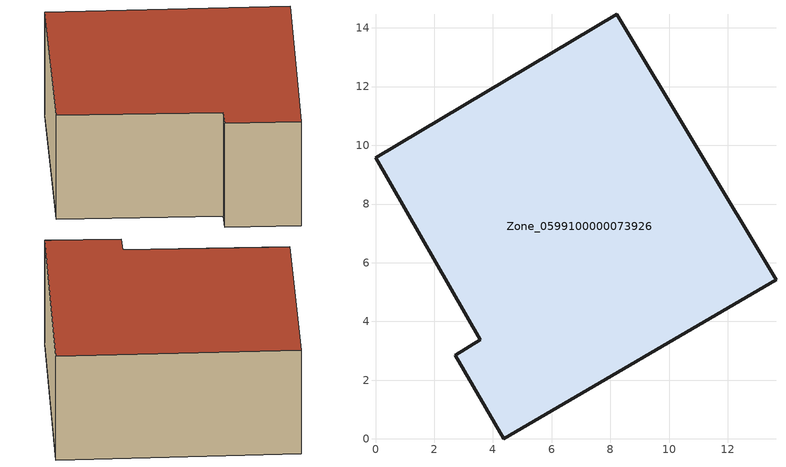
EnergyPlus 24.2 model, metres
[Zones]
Zone_0599100000073926
 floor ground (C_G): 2.72,2.85 3.57,3.37 0,9.58 8.21,14.47 13.64,5.42 4.37,0 z0
 wall outside (C_F): 3.57,3.37 2.72,2.85 4.37,0 13.64,5.42 8.21,14.47 0,9.58 3.57,3.37 z0:5.02
 roof outside (C_R): 8.21,14.47 0,9.58 3.57,3.37 2.72,2.85 4.37,0 13.64,5.42 z5.02
[BUILDING]
Pand.0599100000073926: North Axis=0; Terrain=City; Loads Convergence Tolerance Value=0.04; Temperature Convergence Tolerance Value=0.4; Solar Distribution=FullExterior; Maximum Number of Warmup Days=25; Minimum Number of Warmup Days=1
[Site:Location]
Rotterdam.The.Hague.AP_ZH_NLD Design_Conditions: Latitude=51.96; Longitude=4.45; Time Zone=1; Elevation=-4.5
[SITE:GROUNDTEMPERATURE:BUILDINGSURFACE]
18, 18, 18, 18, 18, 18, 18, 18, 18, 18, 18, 18
[MATERIAL] Thermal Absorptance=0.9; Solar Absorptance=0.7; Visible Absorptance=0.7
Name | Roughness | Thickness | Conductivity | Density | Specific Heat
G.TC.1946 | MediumSmooth | 0.15 | 1 | 540 | 1210
F.TC.1946 | Rough | 0.3 | 0.857143 | 1920 | 840
R.TC.1946 | MediumRough | 0.2 | 0.909091 | 1500 | 1000
[CONSTRUCTION]
C_G: G.TC.1946
C_F: F.TC.1946
C_R: R.TC.1946
[ZONE]
Zone_0599100000073926: Type=1; Multiplier=1; Ceiling Height=Autocalculate; Volume=Autocalculate; Floor Area=autocalculate; Part of Total Floor Area=Yes
[ZONEINFILTRATION:DESIGNFLOWRATE]
Infil_Zone_0599100000073926: Zone or ZoneList or Space or SpaceList=Zone_0599100000073926; Schedule=AlwaysOn; Design Flow Rate Calculation Method=Flow/Area; Flow Rate per Floor Area=0.003; Constant Term Coefficient=1; Temperature Term Coefficient=0; Velocity Term Coefficient=0; Velocity Squared Term Coefficient=0
[HVACTEMPLATE:ZONE:IDEALLOADSAIRSYSTEM]
Zone_0599100000073926: Maximum Heating Supply Air Temperature=50; Minimum Cooling Supply Air Temperature=13; Maximum Heating Supply Air Humidity Ratio=0.0156; Minimum Cooling Supply Air Humidity Ratio=0.0077; Heating Limit=NoLimit; Cooling Limit=NoLimit; Dehumidification Control Type=ConstantSensibleHeatRatio; Cooling Sensible Heat Ratio=0.7; Dehumidification Setpoint=60; Humidification Control Type=None; Humidification Setpoint=30; Outdoor Air Method=None; Outdoor Air Flow Rate per Person=0.00944; Outdoor Air Flow Rate per Zone Floor Area=0; Outdoor Air Flow Rate per Zone=0; Demand Controlled Ventilation Type=None; Outdoor Air Economizer Type=NoEconomizer; Heat Recovery Type=None; Sensible Heat Recovery Effectiveness=0.7; Latent Heat Recovery Effectiveness=0.65
[ZONECONTROL:THERMOSTAT]
ThermostatControl_Zone_0599100000073926: Zone or ZoneList=Zone_0599100000073926; Control Type Schedule=DualSetpointControlType; Control 1=Thermostat_Zone_0599100000073926; Temperature Difference Between Cutout And Setpoint=0
[THERMOSTATSETPOINT:DUALSETPOINT]
Thermostat_Zone_0599100000073926: Heating Setpoint Temperature Schedule=HeatingSetpoint_Zone_0599100000073926; Cooling Setpoint Temperature Schedule=CoolingSetpoint_Zone_0599100000073926
[SCHEDULE:COMPACT]
HeatingSetpoint_Zone_0599100000073926: Through: 12/31, For: AllDays, Until: 24:00, 21
CoolingSetpoint_Zone_0599100000073926: Through: 12/31, For: AllDays, Until: 24:00, 24
DualSetpointControlType: Through: 12/31, For: AllDays, Until: 24:00, 4
AlwaysOn: Through: 12/31, For: AllDays, Until: 24:00, 1
